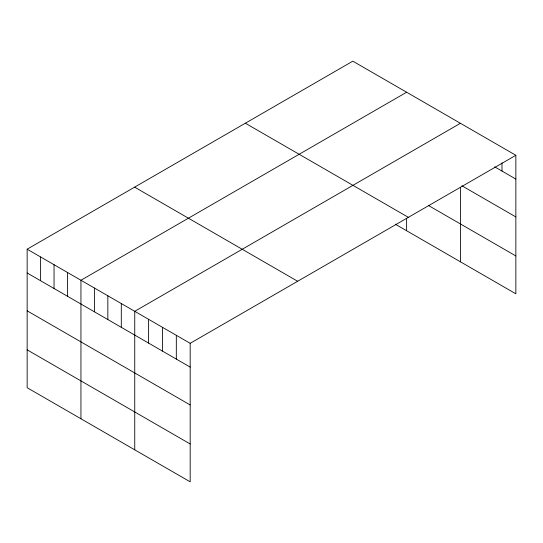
<?xml version="1.0" encoding="UTF-8"?>
<svg xmlns="http://www.w3.org/2000/svg" width="543" height="543" viewBox="0 0 543 543"><rect width="100%" height="100%" fill="white"/><g stroke="black" fill="none" stroke-linecap="round" stroke-linejoin="round"><path stroke-width="0.81" d="M515.85 155.291L190.179 343.319L190.179 481.831L27.15 387.709L27.15 249.196L352.821 61.169L515.85 155.291L515.85 293.804L395.297 224.205M406.619 92.229L80.948 280.256L80.948 418.768M460.423 123.288L134.745 311.315L134.745 449.828M494.7 166.857L515.85 179.068M461.883 185.774L515.85 216.929M428.563 205.553L515.85 255.943M245.348 123.22L408.377 217.343M134.623 187.145L297.652 281.267M27.15 249.196L190.179 343.319M27.15 272.973L190.179 367.095M27.15 310.834L190.179 404.956M27.15 349.848L190.179 443.97M501.99 162.866L501.99 171.065M460.423 187.369L460.423 261.807M406.619 218.395L406.619 230.741M176.319 335.316L176.319 359.093M162.466 327.314L162.466 351.09M148.606 319.318L148.606 343.095M121.299 303.551L121.299 327.327M107.847 295.786L107.847 319.562M94.401 288.021L94.401 311.797M67.502 272.491L67.502 296.268M54.049 264.726L54.049 288.503M40.603 256.961L40.603 280.738"/></g></svg>
